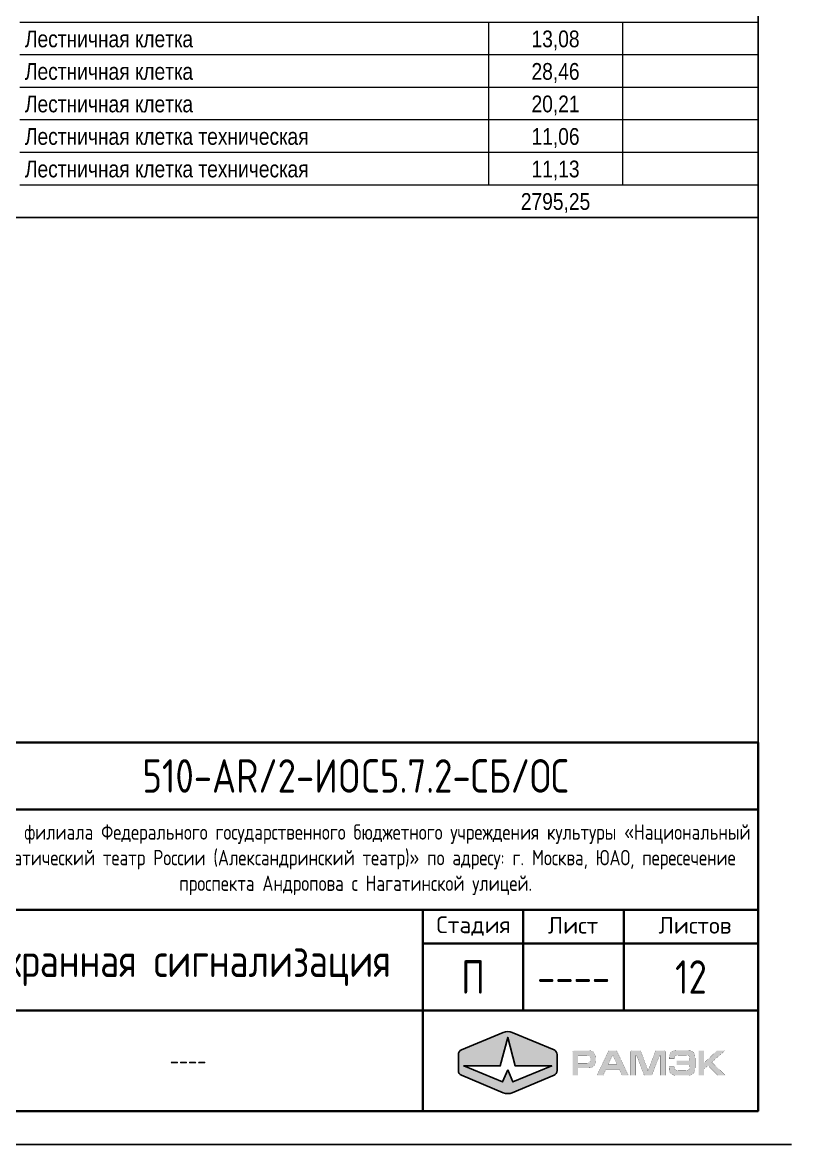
# Paper-space layout 'Экспликация 4 этаж' of a CAD drawing. Header units: millimetres. Extents: x 0 to 297, y 0 to 420.
# Drawn here: x 182.3 to 297, y 0 to 167.4 of the extents above; entities that cross this region are included whole.
import ezdxf
from ezdxf.enums import TextEntityAlignment as Align

# ---------------------------------------------------------------- set-up
doc = ezdxf.new("R2010")
doc.units = ezdxf.units.MM
for name, color, linetype, lineweight in [('Графика спецификации', 7, 'Continuous', 9), ('Обычные линии', 7, 'Continuous', 25), ('Тонкие линии', 7, 'Continuous', 9)]:
    doc.layers.add(name, color=color, linetype=linetype, lineweight=lineweight)
doc.layers.add('Штамп', color=250, linetype='Continuous')
doc.styles.add('-ISOCPEUR-', font='ISOCPEUR.TTF', dxfattribs={"width": 0.8, "height": 2.5})
doc.styles.add('Arial Narrow_3', font='Arial Narrow.ttf', dxfattribs={"height": 2.5})

# ---------------------------------------------------------------- blocks, each defined once
blk = doc.blocks.new('LOGO-RAMEC')
h = blk.add_hatch(color=160)
h.dxf.hatch_style = 1
h.paths.add_polyline_path([(13.71045153702288, 1.823134363589358), (7.724961309681624, 4.319752165951503, 0.2001971453907908), (6.429121809949383, 4.319752165951508), (0.4436315826079285, 1.823134363589358, 0.3026721742797726), (0, 1.157413610052676), (0, -1.157413610048948, 0.3026721742790197), (0.4436315826061095, -1.823134363584889), (6.429121809945235, -4.319752165965449, 0.2001971453922224), (7.724961309685579, -4.319752165965449), (13.7104515370247, -1.823134363584889, 0.3026721742790195), (14.15408311963081, -1.157413610048948), (14.15408311963081, 1.15741361005267, 0.3026721742797705)])
h.paths.add_polyline_path([(6.01166381115967, -0.4798631412710896), (7.077041559834616, 3.607935786562777), (8.142419308510144, -0.4798631412710894), (13.38280983593955, -0.4798631412710896), (7.814428788054502, -2.772376768449648), (7.077041559834615, -1.049876486429967), (6.339654331615312, -2.77237676844965), (0.7712732837302592, -0.4798631412710892)], flags=16)
h = blk.add_hatch(color=160)
h.dxf.hatch_style = 1
h.paths.add_polyline_path([(18.02736277222197, 1.716193514747829), (17.48104501841939, 1.716193514747829), (16.58840951095684, 1.716193514747829, 0.4142135623730951), (16.38840951095684, 1.516193514747829), (16.38840951095684, 1.279139311723593), (16.38840951095684, 0.8299447141901691), (16.38840951095684, 0.3928905111837594), (16.38840951095684, -0.05630408636741777), (16.38840951095684, -0.5054986839008416), (16.38840951095684, -0.9425528869250047), (16.38840951095684, -1.391747484458429), (16.38840951095684, -1.84094208199178), (16.76476174134616, -1.84094208199178), (17.15325436620915, -1.84094208199178), (17.15325436620915, -1.31890511727881), (17.15325436620915, -0.7847277580566518), (17.50532580750907, -0.7847277580566515), (17.85739724880899, -0.7847277580566515), (18.22160908465361, -0.7847277580566515), (18.57368052602454, -0.7847277580566515), (18.99859433445061, -0.7361661799309887), (19.31424459218746, -0.6026218401343428), (19.53277169370849, -0.3598139495593565), (19.6541756390137, -0.007742508259580347), (19.69059682257677, 0.477873272872566), (19.6541756390137, 0.9513486594598722), (19.53277169370849, 1.303420100777548), (19.31424459218746, 1.546227991334708), (18.99859433445061, 1.679772331149106), (18.57368052602455, 1.716193514747829)])
h.paths.add_polyline_path([(18.42799579170096, 1.012050632094724), (18.63438249860599, 0.9877698430585952), (18.78006723300088, 0.9270678704059173), (18.86504999467172, 0.8178043196454744), (18.91361157277978, 0.6599791907948749), (18.92575196732447, 0.4778732728725676), (18.91361157277978, 0.2714865658963024), (18.86504999467172, 0.1136614370279492), (18.76792683845619, 0.004397886285260028), (18.63438249860599, -0.05630408636741748), (18.42799579170096, -0.08058487542137299), (18.11234553396411, -0.08058487542137299), (17.79669527622755, -0.08058487542137299), (17.48104501841939, -0.08058487542137299), (17.15325436620915, -0.08058487542137299), (17.15325436620915, 0.4657328783455523), (17.15325436620915, 1.012050632094724), (17.468904623946, 1.012050632094724), (17.78455488168285, 1.012050632094724), (18.11234553396411, 1.012050632094724)], flags=16)
h.paths.add_polyline_path([(23.74548859490431, -0.5054986839008416), (23.53910188799932, -0.05630408636743283), (23.33271518102293, 0.380750116638999), (23.1141880795019, 0.8299447141901458), (22.90780137252586, 1.2791393117236), (22.74455291145574, 1.605636233850669, 0.2840790438360549), (22.56566747325715, 1.716193514747829), (22.11867572818388, 1.716193514747829), (21.68382437767338, 1.716193514747829, 0.2840790438712869), (21.50493893946314, 1.605636233827354), (21.3416904784579, 1.279139311723586), (21.13530377141055, 0.8299447141901677), (20.91677666996081, 0.3928905111837506), (20.71038996291317, -0.05630408636741237), (20.49186286146343, -0.5054986839008413), (20.28547615448714, -0.9425528869249573), (20.06694905296608, -1.391747484458447), (19.86056234599004, -1.840942081991779), (20.30975694350549, -1.84094208199178), (20.74681114647625, -1.84094208199178), (20.96533824806858, -1.391747484458423), (21.17172495497362, -0.9425528869250047), (21.63305994703405, -0.9425528869250047), (22.11867572818388, -0.9425528869250047), (22.59215111478901, -0.9425528869250047), (23.06562650139415, -0.9425528869250045), (23.27201320837019, -1.391747484458429), (23.47839991534653, -1.84094208199178), (23.92759451286227, -1.84094208199178), (24.37678911044903, -1.840942081991779), (24.17040240340165, -1.40388787896757), (23.95187530195166, -0.9546932814341708)])
h.paths.add_polyline_path([(22.74997624365729, -0.2748311878706229), (22.43432598592073, -0.2748311878706227), (22.11867572818388, -0.2748311878706227), (21.80302547044703, -0.2748311878706227), (21.47523481823679, -0.2748311878706229), (21.63305994703406, 0.05295946439306221), (21.79088507590234, 0.3928905111837564), (21.94871020477064, 0.7206811634297265), (22.10653533363919, 1.060612210220388), (22.14295651727327, 1.060612210220388), (22.30078164607055, 0.7206811634297452), (22.44646638046543, 0.3928905111837722), (22.60429150933371, 0.06509985892003585)], flags=16)
h.paths.add_polyline_path([(24.68029897356988, -0.5054986839008416), (24.68029897356988, -0.9425528869250047), (24.68029897356988, -1.391747484458429), (24.68029897356988, -1.84094208199178), (25.06879159850389, -1.84094208199178), (25.4451438288932, -1.84094208199178), (25.4451438288932, -1.488870640674177), (25.4451438288932, -1.12465880482956), (25.4451438288932, -0.7725873635118843), (25.4451438288932, -0.4083755276850934), (25.4451438288932, -0.05630408636741777), (25.4451438288932, 0.2957673549502579), (25.4451438288932, 0.6599791907948748), (25.4451438288932, 1.012050632094724), (25.55440737965371, 1.012050632094724), (25.68795171943255, 0.6599791907948653), (25.82149605928281, 0.295767354950256), (25.9671807936064, -0.05630408636744164), (26.10072513338528, -0.4083755276850817), (26.2342694731639, -0.7725873635118808), (26.36781381301407, -1.124658804829586), (26.51349854733765, -1.476730246147141), (26.59895489478489, -1.709793011841876, 0.3146450507883367), (26.7867301579554, -1.84094208199178), (27.19336064091884, -1.84094208199178), (27.60163615439927, -1.84094208199178, 0.3115981270051124), (27.78863565965586, -1.711872928834276), (27.87322273450028, -1.488870640674163), (28.00676707427921, -1.124658804829519), (28.15245180867408, -0.7725873635118851), (28.28599614845298, -0.4083755276851372), (28.41954048830288, -0.05630408636740612), (28.56522522255544, 0.2957673549502046), (28.69876956240538, 0.6599791907948463), (28.83231390218425, 1.012050632094724), (28.94157745294477, 1.012050632094724), (28.94157745294477, 0.6599791907948748), (28.94157745294477, 0.2957673549502579), (28.94157745294477, -0.05630408636741777), (28.94157745294477, -0.4083755276850934), (28.94157745294477, -0.7725873635118843), (28.94157745294477, -1.12465880482956), (28.94157745294477, -1.476730246147163), (28.94157745294477, -1.84094208199178), (29.31792968333408, -1.84094208199178), (29.70642230826838, -1.84094208199178), (29.70642230826838, -1.403887878967617), (29.70642230826838, -0.9546932814341926), (29.70642230826838, -0.5054986839008416), (29.70642230826838, -0.05630408636741777), (29.70642230826838, 0.3807501166389921), (29.70642230826838, 0.8299447141901691), (29.70642230826838, 1.279139311723593), (29.70642230826838, 1.516193514747829, 0.4142135623730951), (29.50642230826838, 1.716193514747829), (29.35435086696845, 1.716193514747829), (28.99013903105253, 1.716193514747829), (28.63806758975261, 1.716193514747829), (28.41644694910357, 1.716193514747829, 0.3199793525079698), (28.22737235276929, 1.581391651385635), (28.15245180867407, 1.364122073412417), (28.01890746882389, 1.012050632094724), (27.88536312904502, 0.6599791907949406), (27.75181878919508, 0.2957673549500878), (27.61827444941619, -0.05630408636736491), (27.48473010963736, -0.4205159222119474), (27.35118576978736, -0.7725873635120135), (27.21764143000852, -1.136799199374328), (27.16907985182945, -1.136799199374327), (27.04767590659554, -0.7725873635118936), (26.91413156681665, -0.4205159222120347), (26.78058722696645, -0.06844448089425867), (26.64704288718753, 0.295767354950299), (26.51349854733767, 0.6478387962678727), (26.3799542075588, 1.012050632094598), (26.24640986777987, 1.3641220734124), (26.16182279293395, 1.587124361587325, 0.311598127009571), (25.97482328767627, 1.716193514747829), (25.76079408663005, 1.716193514747829), (25.39658225078543, 1.716193514747829), (25.04451080948551, 1.716193514747829), (24.88029897356988, 1.716193514747829, 0.4142135623730951), (24.68029897356988, 1.516193514747829), (24.68029897356988, 1.279139311723593), (24.68029897356988, 0.8299447141901691), (24.68029897356988, 0.3928905111837594), (24.68029897356988, -0.05630408636741777)])
h.paths.add_polyline_path([(32.07379924122273, -1.84094208199178), (32.42587068252266, -1.84094208199178), (32.79008251836698, -1.840942081991779), (33.25141751042742, -1.80452089839313), (33.57920816270897, -1.670976558596486), (33.79773526423, -1.440309062566263), (33.91913920946419, -1.076097226721654), (33.95556039309827, -0.5783410510626539), (33.95556039309827, -0.05630408636741777), (33.95556039309827, 0.465732878345529), (33.9191392094642, 0.9877698430585901), (33.7855948696853, 1.364122073412405), (33.55492737361958, 1.606929963969486), (33.21499632686435, 1.728333909257016), (32.71724015116983, 1.764755092855667), (32.40158989350428, 1.764755092855667), (32.08593963576742, 1.764755092855667), (31.77028937803058, 1.764755092855667), (31.45463912029401, 1.764755092855667), (31.02972531179665, 1.728333909257017), (30.68979426504171, 1.619070358514253), (30.42270558541262, 1.400543256993298), (30.26488045654434, 1.060612210220391), (30.20417848389159, 0.5385752455074181), (30.59267110875459, 0.538575245507418), (30.96902333914419, 0.538575245507418), (30.99330412823358, 0.7328215579566683), (31.05400610081502, 0.878506292298078), (31.17541004612024, 0.9756294485138293), (31.3453755695335, 1.036331421166433), (31.58818346007261, 1.060612210220388), (32.07379924122273, 1.060612210220388), (32.57155541684624, 1.060612210220388), (32.82650370193034, 1.048471815693447), (33.00860961988801, 0.9999102375855367), (33.11787317057751, 0.8906466868250202), (33.17857514330128, 0.7085407689027137), (33.19071553777496, 0.4293116947468809), (33.19071553777496, 0.2836269604232438), (32.71724015116983, 0.2836269604232439), (32.24376476463571, 0.2836269604232439), (31.77028937803058, 0.2836269604232439), (31.28467359688075, 0.2836269604232438), (31.28467359688075, -0.3355331605054744), (31.75814898348588, -0.3355331605054744), (32.23162437009101, -0.3355331605054744), (32.70509975669614, -0.3355331605054744), (33.19071553777496, -0.3355331605054744), (33.19071553777496, -0.4812178948468624), (33.16643474875659, -0.7604469689849496), (33.09359238155914, -0.9425528869250008), (32.97218843632493, -1.063956832194708), (32.80222291291197, -1.112518410302546), (32.57155541684623, -1.136799199374327), (32.08593963576742, -1.136799199374327), (31.58818346007262, -1.136799199374327), (31.3453755695335, -1.112518410302546), (31.17541004612023, -1.076097226721651), (31.05400610081502, -0.9789740704881477), (30.99330412823358, -0.8211489416197927), (30.96902333914419, -0.6026218401343432), (30.59267110875459, -0.6026218401343432), (30.20417848389159, -0.6026218401343428), (30.22845927290997, -1.100378015775602), (30.33772282374179, -1.452449457093279), (30.54410953064682, -1.670976558596485), (30.88404057747306, -1.804520898393129), (31.35751596407819, -1.84094208199178), (31.72172779985151, -1.84094208199178)])
h.paths.add_polyline_path([(34.46545696326648, -0.5054986839008416), (34.46545696326648, -0.9425528869250047), (34.46545696326648, -1.391747484458429), (34.46545696326648, -1.840942081991779), (34.84180919365608, -1.84094208199178), (35.23030181851907, -1.84094208199178), (35.23030181851907, -1.464589851620222), (35.23030181851907, -1.076097226721649), (35.23030181851907, -0.9101785014335116), (35.52726881484239, -0.6512841969536022), (35.7890864921437, -0.4230328885431291), (36.05584864642389, -0.6997449963501146), (36.43220087681346, -1.076097226721682), (36.79641271265806, -1.45244945709328), (37.17276494297607, -1.84094208199178), (37.73122309132334, -1.84094208199178), (38.30182163414429, -1.84094208199178), (37.81620585299431, -1.3674666953867), (37.31844967729957, -0.8939913087993548), (36.83283389622123, -0.4205159222121284), (36.33507772052631, 0.05295946439309887), (36.80855310713151, 0.4657328783455705), (37.28202849373648, 0.890646686824955), (37.75550388034171, 1.303420100777548), (38.22897926694684, 1.716193514747829), (37.65838072412589, 1.716193514747829), (37.07564178676054, 1.716193514747829), (36.73571073993391, 1.388402862484106), (36.38363929863438, 1.060612210220419), (36.03156785733449, 0.7206811634297269), (35.23030181851907, -0.02532514857357399), (35.23030181851907, 0.3928905111837594), (35.23030181851907, 0.7206811634297264), (35.23030181851907, 1.060612210220388), (35.23030181851907, 1.388402862484108), (35.23030181851907, 1.716193514747829), (34.84180919365608, 1.716193514747829), (34.46545696326648, 1.716193514747829), (34.46545696326648, 1.279139311723593), (34.46545696326648, 0.8299447141901691), (34.46545696326648, 0.3928905111837594), (34.46545696326648, -0.05630408636741777)])
at = {"color": 160}
blk.add_lwpolyline([(6.429121809945209, -4.319752165965438), (0.4436315826058854, -1.823134363584795, -0.3026721742790155), (0, -1.157413610048716), (0, 1.157413610052354, -0.3026721742797727), (0.4436315826076316, 1.823134363589234), (6.429121809949284, 4.319752165951468, -0.2001971453907917), (7.724961309681531, 4.319752165951541), (13.71045153702318, 1.823134363589234, -0.3026721742797678), (14.15408311963081, 1.157413610052354), (14.15408311963081, -1.157413610048716, -0.3026721742790155), (13.71045153702493, -1.823134363584795), (7.724961309685605, -4.319752165965438, -0.2001971453922309)], format="xyb", close=True, dxfattribs=at)
blk.add_lwpolyline([(7.077041559834615, -1.049876486429967), (6.339654331615312, -2.772376768449649), (0.771273283730261, -0.4798631412710893), (6.01166381115967, -0.4798631412710893), (7.077041559834615, 3.607935786562775), (8.142419308510144, -0.4798631412710893), (13.38280983593955, -0.4798631412710893), (7.814428788054502, -2.772376768449649)], close=True, dxfattribs=at)
at = {"color": 160, "lineweight": 25, "const_width": 0.02}
for points in [[(17.15325436620915, -0.7847277580566515), (17.50532580750907, -0.7847277580566515), (17.85739724880899, -0.7847277580566515), (18.22160908465361, -0.7847277580566515), (18.57368052602455, -0.7847277580566515), (18.99859433445061, -0.7361661799309878), (19.31424459218746, -0.6026218401343432), (19.53277169370849, -0.3598139495593568), (19.6541756390137, -0.007742508259580064), (19.69059682257677, 0.4778732728725663), (19.6541756390137, 0.9513486594598726), (19.53277169370849, 1.303420100777548), (19.31424459218746, 1.546227991334708), (18.99859433445061, 1.679772331149106), (18.57368052602455, 1.716193514747829), (18.02736277222197, 1.716193514747829), (17.48104501841939, 1.716193514747829), (16.58840951095684, 1.716193514747829, 0.414213562373095), (16.38840951095684, 1.516193514747829), (16.38840951095684, 1.279139311723593), (16.38840951095684, 0.8299447141901691), (16.38840951095684, 0.3928905111837594), (16.38840951095684, -0.05630408636741777), (16.38840951095684, -0.5054986839008416), (16.38840951095684, -0.9425528869250047), (16.38840951095684, -1.391747484458429), (16.38840951095684, -1.84094208199178), (16.76476174134616, -1.84094208199178), (17.15325436620915, -1.84094208199178), (17.15325436620915, -1.31890511727881)], [(20.74681114647625, -1.84094208199178), (20.96533824806858, -1.391747484458429), (21.17172495497362, -0.9425528869250047), (21.63305994703405, -0.9425528869250047), (22.11867572818388, -0.9425528869250047), (22.59215111478901, -0.9425528869250047), (23.06562650139415, -0.9425528869250047), (23.27201320837019, -1.391747484458429), (23.47839991534653, -1.84094208199178), (23.92759451286227, -1.84094208199178), (24.37678911044903, -1.84094208199178), (24.17040240340168, -1.403887878967617), (23.95187530195166, -0.9546932814341926), (23.74548859490431, -0.5054986839008416), (23.53910188799928, -0.05630408636741777), (23.33271518102294, 0.3807501166389921), (23.11418807950191, 0.8299447141901691), (22.90780137252586, 1.279139311723593), (22.74455291145568, 1.605636233850782, 0.2840790438360044), (22.56566747325705, 1.716193514747829), (22.11867572818388, 1.716193514747829), (21.68382437767345, 1.716193514747829, 0.2840790438712672), (21.50493893946317, 1.605636233827427), (21.3416904784579, 1.279139311723593), (21.13530377141054, 0.8299447141901691), (20.91677666996082, 0.3928905111837594), (20.71038996291318, -0.05630408636741777), (20.49186286146345, -0.5054986839008416), (20.28547615448711, -0.9425528869250047), (20.06694905296608, -1.391747484458429), (19.86056234599004, -1.84094208199178), (20.30975694350549, -1.84094208199178)], [(24.68029897356988, 1.516193514747829), (24.68029897356988, 1.279139311723593), (24.68029897356988, 0.8299447141901691), (24.68029897356988, 0.3928905111837594), (24.68029897356988, -0.05630408636741777), (24.68029897356988, -0.5054986839008416), (24.68029897356988, -0.9425528869250047), (24.68029897356988, -1.391747484458429), (24.68029897356988, -1.84094208199178), (25.06879159850389, -1.84094208199178), (25.4451438288932, -1.84094208199178), (25.4451438288932, -1.488870640674177), (25.4451438288932, -1.12465880482956), (25.4451438288932, -0.7725873635118843), (25.4451438288932, -0.4083755276850934), (25.4451438288932, -0.05630408636741777), (25.4451438288932, 0.2957673549502579), (25.4451438288932, 0.6599791907948748), (25.4451438288932, 1.012050632094724), (25.55440737965371, 1.012050632094724), (25.6879517194326, 0.6599791907948748), (25.8214960592828, 0.2957673549502579), (25.96718079360638, -0.05630408636741777), (26.10072513338528, -0.4083755276850934), (26.23426947316388, -0.7725873635118843), (26.36781381301407, -1.12465880482956), (26.51349854733766, -1.476730246147163), (26.59895489478484, -1.709793011841721, 0.3146450507884486), (26.78673015795532, -1.84094208199178), (27.19336064091884, -1.84094208199178), (27.60163615439931, -1.84094208199178, 0.3115981270050046), (27.78863565965585, -1.711872928834309), (27.87322273450031, -1.488870640674177), (28.0067670742792, -1.12465880482956), (28.15245180867409, -0.7725873635118843), (28.28599614845298, -0.4083755276850934), (28.41954048830288, -0.05630408636741777), (28.56522522255545, 0.2957673549502579), (28.69876956240536, 0.6599791907948748), (28.83231390218425, 1.012050632094724), (28.94157745294477, 1.012050632094724), (28.94157745294477, 0.6599791907948748), (28.94157745294477, 0.2957673549502579), (28.94157745294477, -0.05630408636741777), (28.94157745294477, -0.4083755276850934), (28.94157745294477, -0.7725873635118843), (28.94157745294477, -1.12465880482956), (28.94157745294477, -1.476730246147163), (28.94157745294477, -1.84094208199178), (29.31792968333408, -1.84094208199178), (29.70642230826838, -1.84094208199178), (29.70642230826838, -1.403887878967617), (29.70642230826838, -0.9546932814341926), (29.70642230826838, -0.5054986839008416), (29.70642230826838, -0.05630408636741777), (29.70642230826838, 0.3807501166389921), (29.70642230826838, 0.8299447141901691), (29.70642230826838, 1.279139311723593), (29.70642230826838, 1.516193514747829, 0.414213562373095), (29.50642230826838, 1.716193514747829), (29.35435086696845, 1.716193514747829), (28.99013903105253, 1.716193514747829), (28.63806758975261, 1.716193514747829), (28.41644694910356, 1.716193514747829, 0.319979352507899), (28.22737235276931, 1.581391651385675), (28.15245180867409, 1.3641220734124), (28.01890746882389, 1.012050632094724), (27.885363129045, 0.6599791907948748), (27.7518187891951, 0.2957673549502579), (27.61827444941621, -0.05630408636741777), (27.48473010963731, -0.4205159222120347), (27.35118576978741, -0.7725873635118843), (27.21764143000852, -1.136799199374327), (27.16907985182945, -1.136799199374327), (27.04767590659554, -0.7725873635118843), (26.91413156681665, -0.4205159222120347), (26.78058722696645, -0.068444480894359), (26.64704288718756, 0.2957673549502579), (26.51349854733766, 0.6478387962678607), (26.37995420755877, 1.012050632094724), (26.24640986777987, 1.3641220734124), (26.16182279293396, 1.587124361587303, 0.3115981270096094), (25.97482328767626, 1.716193514747829), (25.76079408663005, 1.716193514747829), (25.39658225078543, 1.716193514747829), (25.04451080948551, 1.716193514747829), (24.88029897356988, 1.716193514747829, 0.414213562373095)]]:
    blk.add_lwpolyline(points, format="xyb", close=True, dxfattribs=at)
for points in [[(31.28467359688075, 0.2836269604232439), (31.28467359688075, -0.3355331605054744), (31.75814898348588, -0.3355331605054744), (32.23162437009101, -0.3355331605054744), (32.70509975669614, -0.3355331605054744), (33.19071553777496, -0.3355331605054744), (33.19071553777496, -0.4812178948468863), (33.16643474875659, -0.760446968984943), (33.09359238155914, -0.9425528869250047), (32.97218843632494, -1.063956832194708), (32.80222291291197, -1.112518410302546), (32.57155541684624, -1.136799199374327), (32.08593963576742, -1.136799199374327), (31.58818346007261, -1.136799199374327), (31.3453755695335, -1.112518410302546), (31.17541004612023, -1.076097226721649), (31.05400610081502, -0.9789740704881479), (30.99330412823358, -0.8211489416197947), (30.96902333914419, -0.6026218401343432), (30.59267110875459, -0.6026218401343432), (30.20417848389159, -0.6026218401343432), (30.22845927290997, -1.100378015775605), (30.33772282374179, -1.45244945709328), (30.54410953064682, -1.670976558596485), (30.88404057747306, -1.80452089839313), (31.35751596407819, -1.84094208199178), (31.72172779985151, -1.84094208199178), (32.07379924122273, -1.84094208199178), (32.42587068252266, -1.84094208199178), (32.79008251836698, -1.84094208199178), (33.25141751042742, -1.80452089839313), (33.57920816270897, -1.670976558596485), (33.79773526423, -1.440309062566266), (33.91913920946419, -1.076097226721649), (33.95556039309827, -0.5783410510626346), (33.95556039309827, -0.05630408636741777), (33.95556039309827, 0.4657328783455523), (33.91913920946419, 0.9877698430585952), (33.7855948696853, 1.3641220734124), (33.55492737361958, 1.606929963969487), (33.21499632686435, 1.728333909257017), (32.71724015116983, 1.764755092855667), (32.40158989350428, 1.764755092855667), (32.08593963576742, 1.764755092855667), (31.77028937803058, 1.764755092855667), (31.45463912029401, 1.764755092855667), (31.02972531179665, 1.728333909257017), (30.68979426504171, 1.619070358514255), (30.42270558541262, 1.400543256993296), (30.26488045654434, 1.060612210220388), (30.20417848389159, 0.538575245507418), (30.59267110875459, 0.538575245507418), (30.96902333914419, 0.538575245507418), (30.99330412823358, 0.7328215579566677), (31.05400610081502, 0.8785062922980796), (31.17541004612023, 0.9756294485138278), (31.3453755695335, 1.036331421166433), (31.58818346007261, 1.060612210220388), (32.07379924122273, 1.060612210220388), (32.57155541684624, 1.060612210220388), (32.82650370193034, 1.048471815693447), (33.00860961988801, 0.9999102375855363), (33.11787317057751, 0.8906466868250209), (33.17857514330128, 0.7085407689027124), (33.19071553777496, 0.4293116947469025), (33.19071553777496, 0.2836269604232439), (32.71724015116983, 0.2836269604232439), (32.24376476463571, 0.2836269604232439), (31.77028937803058, 0.2836269604232439)], [(35.23030181851907, 1.716193514747829), (34.84180919365608, 1.716193514747829), (34.46545696326648, 1.716193514747829), (34.46545696326648, 1.279139311723593), (34.46545696326648, 0.8299447141901691), (34.46545696326648, 0.3928905111837594), (34.46545696326648, -0.05630408636741777), (34.46545696326648, -0.5054986839008416), (34.46545696326648, -0.9425528869250047), (34.46545696326648, -1.391747484458429), (34.46545696326648, -1.84094208199178), (34.84180919365608, -1.84094208199178), (35.23030181851907, -1.84094208199178), (35.23030181851907, -1.464589851620222), (35.23030181851907, -1.076097226721649), (35.23030181851907, -0.910178501433511), (35.52726881484239, -0.6512841969536022), (35.78908649214369, -0.4230328885431299), (36.05584864642384, -0.6997449963500912), (36.43220087681344, -1.076097226721649), (36.79641271265806, -1.45244945709328), (37.17276494297607, -1.84094208199178), (37.73122309132334, -1.84094208199178), (38.30182163414429, -1.84094208199178), (37.81620585299446, -1.36746669538672), (37.31844967729965, -0.893991308799341), (36.83283389622112, -0.4205159222120347), (36.33507772052631, 0.05295946439309773), (36.80855310713144, 0.4657328783455523), (37.28202849373658, 0.8906466868250209), (37.75550388034171, 1.303420100777548), (38.22897926694684, 1.716193514747829), (37.65838072412589, 1.716193514747829), (37.07564178676054, 1.716193514747829), (36.735710739934, 1.388402862484108), (36.38363929863437, 1.060612210220388), (36.03156785733445, 0.7206811634297264), (35.23030181851907, -0.02532514857357455), (35.23030181851907, 0.3928905111837594), (35.23030181851907, 0.7206811634297264), (35.23030181851907, 1.060612210220388), (35.23030181851907, 1.388402862484108)], [(17.15325436620915, -0.08058487542137299), (17.15325436620915, 0.4657328783455523), (17.15325436620915, 1.012050632094724), (17.468904623946, 1.012050632094724), (17.78455488168285, 1.012050632094724), (18.11234553396411, 1.012050632094724), (18.42799579170096, 1.012050632094724), (18.63438249860599, 0.9877698430585952), (18.78006723300088, 0.9270678704059173), (18.86504999467172, 0.8178043196454746), (18.91361157277978, 0.6599791907948748), (18.92575196732447, 0.4778732728725663), (18.91361157277978, 0.2714865658963027), (18.86504999467172, 0.1136614370279494), (18.76792683845619, 0.004397886285260028), (18.63438249860599, -0.05630408636741777), (18.42799579170096, -0.08058487542137299), (18.11234553396411, -0.08058487542137299), (17.79669527622755, -0.08058487542137299), (17.48104501841939, -0.08058487542137299)], [(21.47523481823679, -0.2748311878706227), (21.63305994703405, 0.05295946439309773), (21.79088507590233, 0.3928905111837594), (21.94871020477061, 0.7206811634297264), (22.10653533363919, 1.060612210220388), (22.14295651727327, 1.060612210220388), (22.30078164607054, 0.7206811634297264), (22.44646638046543, 0.3928905111837594), (22.60429150933371, 0.06509985892003897), (22.74997624365729, -0.2748311878706227), (22.43432598592073, -0.2748311878706227), (22.11867572818388, -0.2748311878706227), (21.80302547044703, -0.2748311878706227)]]:
    blk.add_lwpolyline(points, close=True, dxfattribs=at)
blk = doc.blocks.new('Рамка 2')
at = {"layer": 'Штамп', "color": 7, "linetype": 'Continuous', "lineweight": 35}
for p, q in [((-2.155203844722564e-06, 45.00000392154149), (-119.999997247057, 45.00000392154149)), ((-2.155203844722564e-06, 29.9999945988576), (-184.9999952508905, 29.9999945988576)), ((-50.00000673427829, 29.9999945988576), (-50.00000673427829, 7.749337228801778e-06)), ((-34.9999974115938, 29.9999945988576), (-34.9999974115938, 15.00000117409742)), ((-20.00000398683363, 29.9999945988576), (-20.00000398683363, 15.00000117409742)), ((-2.155203844722564e-06, 25.00000208991231), (-50.00000673427829, 25.00000208991231)), ((-2.155203844722564e-06, 15.00000117409742), (-119.999997247057, 15.00000117409742))]:
    blk.add_line(p, q, dxfattribs=at)
at = {"layer": 'Штамп', "color": 7, "linetype": 'Continuous', "lineweight": 35, "flags": 128}
blk.add_lwpolyline([(-185, 55), (1.234070623468142e-10, 55), (1.234070623468142e-10, -3.142019977531163e-11), (-185, -3.142019977531163e-11)], close=True, dxfattribs=at)
at = {"xscale": 1.040056588551762, "yscale": 1.040056588551762, "zscale": 1.040056588551762}
blk.add_blockref('LOGO-RAMEC', (-44.68377052761207, 7.233059918559661), dxfattribs=at)
at = {"style": '-ISOCPEUR-', "width": 0.8, "flags": 8}
for tag, height, p in [('PROJECTNUMBER', 5, (-59.99998808587957, 50.00000099283351)), ('DATE', 2.5, (-124.9999977049645, 27.49999834438496)), ('DATE', 2.5, (-124.999997896992, 22.49998994527562)), ('SYSTEM', 5, (-85.00000199066764, 22.49999788647751)), ('PHASE', 5, (-42.50000207293604, 20.00000163200487)), ('LIST', 5, (-27.50000069921371, 20.00000163200487)), ('DATE', 2.5, (-124.999997896992, 7.499996520515445)), ('LAYOUTDESC', 2.5, (-85.00000199066764, 7.500004461717324))]:
    blk.add_attdef(tag, text='', height=height, dxfattribs=at).set_placement(p, align=Align.MIDDLE_CENTER)
at = {"style": '-ISOCPEUR-', "width": 0.8}
blk.add_attdef('LISTS', text='', height=5, dxfattribs=at).set_placement((-10.00000307101874, 20.00000163200487), align=Align.MIDDLE_CENTER)
at = {"layer": 'Штамп', "color": 7, "linetype": 'Continuous', "lineweight": 20, "style": '-ISOCPEUR-'}
for s, p in [('Стадия', (-47.95645904440872, 26.54029679720988)), ('Лист', (-31.34679282551105, 26.46635040638036)), ('Листов', (-14.83211385073196, 26.46635040638036))]:
    blk.add_text(s, height=2.5, dxfattribs=at).set_placement(p)
at = {"layer": 'Штамп', "color": 9, "ltscale": 14.28571428571429, "insert": (-59.99999970113042, 37.50000196077075), "char_height": 2.5, "width": 119.9999950918532, "attachment_point": 5, "style": '-ISOCPEUR-'}
blk.add_mtext('{\\H0.91667x;\\C256;Здание филиала Федерального государственного бюджетного учреждения культуры «Национальный драматический театр России (Александринский театр)» по адресу: г. Москва, ЮАО, пересечение проспекта Андропова с Нагатинской улицей.}', dxfattribs=at)

psp = doc.layouts.new('Экспликация 4 этаж')

# ---------------------------------------------------------------- linework, layer by layer
for p, q in [((292.0000011103493, 4.999999910956063), (292.0000011103493, 414.9999999109561)), ((19.99999863655194, 5.000000704480499), (292, 5.000000704480499)), ((0, 0), (297, 0))]:
    psp.add_line(p, q)
at = {"layer": 'Обычные линии'}
for p, q in [((292.0000011103493, 404.4166665776226), (292.0000011103493, 138.3151166391534)), ((292.0000011103493, 138.3151166391534), (161.9172044729398, 138.3151166391534))]:
    psp.add_line(p, q, dxfattribs=at)
at = {"layer": 'Тонкие линии'}
for p, q in [((251.8033571356461, 167.4261948142591), (181.9172044729398, 167.4261948142591)), ((271.8033571356461, 167.4261948142591), (251.8033571356461, 167.4261948142591)), ((251.8033571356461, 167.4261948142591), (251.8033571356461, 162.5743484517415)), ((292.0000011103493, 167.4261948142591), (271.8033571356461, 167.4261948142591)), ((271.8033571356461, 167.4261948142591), (271.8033571356461, 162.5743484517415)), ((251.8033571356461, 162.5743484517415), (181.9172044729398, 162.5743484517415)), ((271.8033571356461, 162.5743484517415), (251.8033571356461, 162.5743484517415)), ((251.8033571356461, 162.5743484517415), (251.8033571356461, 157.7225020892238)), ((292.0000011103493, 162.5743484517415), (271.8033571356461, 162.5743484517415)), ((271.8033571356461, 162.5743484517415), (271.8033571356461, 157.7225020892238)), ((251.8033571356461, 157.7225020892238), (181.9172044729398, 157.7225020892238)), ((271.8033571356461, 157.7225020892238), (251.8033571356461, 157.7225020892238)), ((251.8033571356461, 157.7225020892238), (251.8033571356461, 152.8706557267063)), ((292.0000011103493, 157.7225020892238), (271.8033571356461, 157.7225020892238)), ((271.8033571356461, 157.7225020892238), (271.8033571356461, 152.8706557267063)), ((251.8033571356461, 152.8706557267063), (181.9172044729398, 152.8706557267063)), ((271.8033571356461, 152.8706557267063), (251.8033571356461, 152.8706557267063)), ((251.8033571356461, 152.8706557267063), (251.8033571356461, 148.0188093641887)), ((292.0000011103493, 152.8706557267063), (271.8033571356461, 152.8706557267063)), ((271.8033571356461, 152.8706557267063), (271.8033571356461, 148.0188093641887)), ((251.8033571356461, 148.0188093641886), (181.9172044729398, 148.0188093641886)), ((271.8033571356461, 148.0188093641886), (251.8033571356461, 148.0188093641886)), ((251.8033571356461, 148.0188093641886), (251.8033571356461, 143.1669630016709)), ((292.0000011103493, 148.0188093641886), (271.8033571356461, 148.0188093641886)), ((271.8033571356461, 148.0188093641886), (271.8033571356461, 143.1669630016709)), ((251.8033571356461, 143.1669630016709), (181.9172044729398, 143.1669630016709)), ((271.8033571356461, 143.1669630016709), (251.8033571356461, 143.1669630016709)), ((292.0000011103493, 143.1669630016709), (271.8033571356461, 143.1669630016709))]:
    psp.add_line(p, q, dxfattribs=at)

# ---------------------------------------------------------------- block references
ref = psp.add_blockref('Рамка 2', (292, 5.000000704480499))
ref.add_attrib('LISTS', '12', dxfattribs={"height": 5, "style": '-ISOCPEUR-', "width": 0.8}).set_placement((281.9999969289813, 25.00000233648537), align=Align.MIDDLE_CENTER)
ref.add_attrib('PHASE', 'П', dxfattribs={"height": 5, "style": '-ISOCPEUR-', "width": 0.8}).set_placement((249.499997927064, 25.00000233648537), align=Align.MIDDLE_CENTER)
ref.add_attrib('PROJECTNUMBER', '510-AR/2-ИOC5.7.2-СБ/ОС', dxfattribs={"height": 5, "style": '-ISOCPEUR-', "width": 0.8}).set_placement((232.0000119141205, 55.00000169731402), align=Align.MIDDLE_CENTER)
ref.add_attrib('SYSTEM', 'Охранная сигнализация', dxfattribs={"height": 5, "style": '-ISOCPEUR-', "width": 0.8}).set_placement((206.9999980093323, 27.49999859095801), align=Align.MIDDLE_CENTER)
ref.add_attrib('LIST', '----', dxfattribs={"height": 5, "style": '-ISOCPEUR-', "width": 0.8}).set_placement((264.4999993007863, 25.00000233648537), align=Align.MIDDLE_CENTER)
ref.add_attrib('LAYOUTDESC', '----', dxfattribs={"height": 2.5, "style": '-ISOCPEUR-', "width": 0.8}).set_placement((206.9999980093323, 12.50000516619782), align=Align.MIDDLE_CENTER)

# ---------------------------------------------------------------- texts
at = {"layer": 'Графика спецификации', "char_height": 2.5, "line_spacing_factor": 0.9746961653507233, "style": 'Arial Narrow_3'}
for s, insert, width, attachment_point in [('Лестничная клетка', (182.6672044729398, 166.2209829159775), 30.11924452279023, 1), ('13,08', (261.8033571356461, 166.2209829159775), 8.56602367161924, 2), ('Лестничная клетка', (182.6672044729398, 161.3691365534598), 30.11924452279023, 1), ('28,46', (261.8033571356461, 161.3691365534598), 8.56602367161924, 2), ('Лестничная клетка', (182.6672044729398, 156.5172901909422), 30.11924452279023, 1), ('20,21', (261.8033571356461, 156.5172901909422), 8.56602367161924, 2), ('Лестничная клетка техническая', (182.6672044729398, 151.6654438284245), 50.81279274741878, 1), ('11,06', (261.8033571356461, 151.6654438284245), 8.56602367161924, 2), ('Лестничная клетка техническая', (182.6672044729398, 146.813597465907), 50.81279274741878, 1), ('11,13', (261.8033571356461, 146.813597465907), 8.56602367161924, 2), ('2795,25', (261.8033571356461, 141.9617511033893), 12.37314530345001, 2)]:
    psp.add_mtext(s, dxfattribs=dict(at, insert=insert, width=width, attachment_point=attachment_point))

doc.saveas('drawing.dxf')
